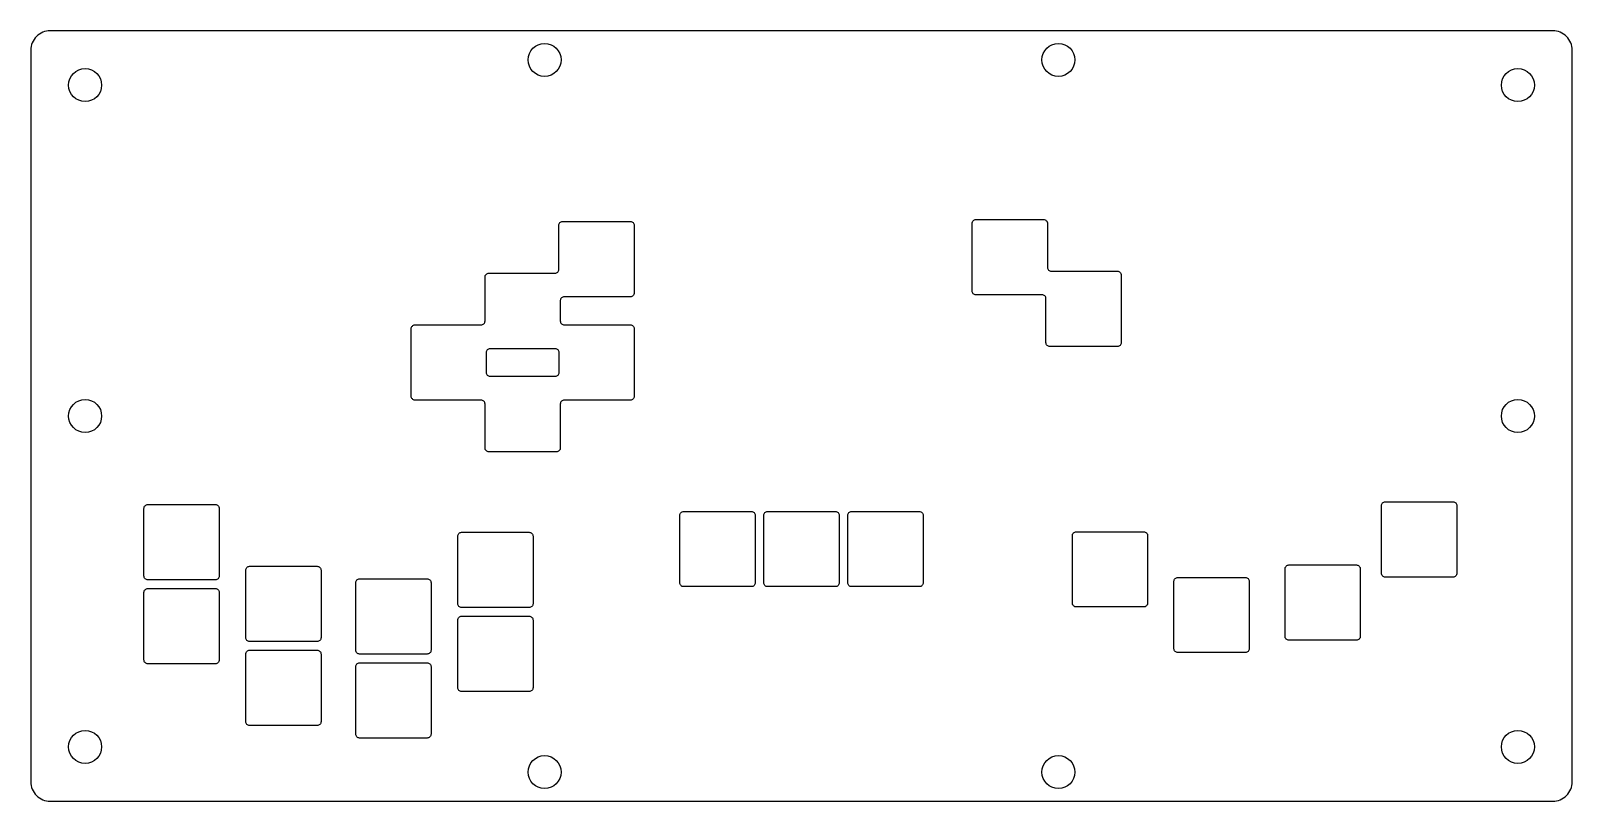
# Model space of a CAD drawing. Header units: millimetres. Extents: x -427 to -30, y 61 to 260.
import ezdxf

# ---------------------------------------------------------------- set-up
doc = ezdxf.new("R2010")
doc.units = ezdxf.units.MM
doc.header["$MEASUREMENT"] = 0

msp = doc.modelspace()

# ---------------------------------------------------------------- linework, layer by layer
for points in [[(-422.2, 61.2), (-35, 61.2, 0.4142135624), (-30, 66.2), (-30, 254.8, 0.4142135624), (-35, 259.8), (-422.2, 259.8, 0.4142135624), (-427.2, 254.8), (-427.2, 66.2, 0.4142135624)], [(-272.727453, 164.592578), (-289.752453, 164.592578, 0.4142135624), (-290.752453, 163.592578), (-290.752453, 152.271578, -0.4142135624), (-291.752453, 151.271578), (-309.152453, 151.271578, -0.4142135624), (-310.152453, 152.271578), (-310.152453, 163.592578, 0.4142135624), (-311.152453, 164.592578), (-328.177453, 164.592578, -0.4142135624), (-329.177453, 165.592578), (-329.177453, 182.992578, -0.4142135624), (-328.177453, 183.992578), (-311.152453, 183.992578, 0.4142135624), (-310.152453, 184.992578), (-310.152453, 196.313578, -0.4142135624), (-309.152453, 197.313578), (-292.127453, 197.313578, 0.4142135624), (-291.127453, 198.313578), (-291.127453, 209.634578, -0.4142135624), (-290.127453, 210.634578), (-272.727453, 210.634578, -0.4142135624), (-271.727453, 209.634578), (-271.727453, 192.234578, -0.4142135624), (-272.727453, 191.234578), (-289.752453, 191.234578, 0.4142135624), (-290.752453, 190.234578), (-290.752453, 184.992578, 0.4142135624), (-289.752453, 183.992578), (-272.727453, 183.992578, -0.4142135624), (-271.727453, 182.992578), (-271.727453, 165.592578, -0.4142135624)], [(-147.194603, 178.421263), (-164.594603, 178.421263, -0.4142135624), (-165.594603, 179.421263), (-165.594603, 190.742263, 0.4142135624), (-166.594603, 191.742263), (-183.619603, 191.742263, -0.4142135624), (-184.619603, 192.742263), (-184.619603, 210.142263, -0.4142135624), (-183.619603, 211.142263), (-166.219603, 211.142263, -0.4142135624), (-165.219603, 210.142263), (-165.219603, 198.821263, 0.4142135624), (-164.219603, 197.821263), (-147.194603, 197.821263, -0.4142135624), (-146.194603, 196.821263), (-146.194603, 179.421263, -0.4142135624)], [(-291.127453, 176.913578), (-291.127453, 171.671578, -0.4142135624), (-292.127453, 170.671578), (-308.777453, 170.671578, -0.4142135624), (-309.777453, 171.671578), (-309.777453, 176.913578, -0.4142135624), (-308.777453, 177.913578), (-292.127453, 177.913578, -0.4142135624)], [(-379.641283, 118.261424), (-397.041283, 118.261424, -0.4142135624), (-398.041283, 119.261424), (-398.041283, 136.661424, -0.4142135624), (-397.041283, 137.661424), (-379.641283, 137.661424, -0.4142135624), (-378.641283, 136.661424), (-378.641283, 119.261424, -0.4142135624)], [(-241.54, 116.50625), (-258.94, 116.50625, -0.4142135624), (-259.94, 117.50625), (-259.94, 134.90625, -0.4142135624), (-258.94, 135.90625), (-241.54, 135.90625, -0.4142135624), (-240.54, 134.90625), (-240.54, 117.50625, -0.4142135624)], [(-219.9, 116.50625), (-237.3, 116.50625, -0.4142135624), (-238.3, 117.50625), (-238.3, 134.90625, -0.4142135624), (-237.3, 135.90625), (-219.9, 135.90625, -0.4142135624), (-218.9, 134.90625), (-218.9, 117.50625, -0.4142135624)], [(-198.26, 116.50625), (-215.66, 116.50625, -0.4142135624), (-216.66, 117.50625), (-216.66, 134.90625, -0.4142135624), (-215.66, 135.90625), (-198.26, 135.90625, -0.4142135624), (-197.26, 134.90625), (-197.26, 117.50625, -0.4142135624)], [(-60.728481, 118.968351), (-78.128481, 118.968351, -0.4142135624), (-79.128481, 119.968351), (-79.128481, 137.368351, -0.4142135624), (-78.128481, 138.368351), (-60.728481, 138.368351, -0.4142135624), (-59.728481, 137.368351), (-59.728481, 119.968351, -0.4142135624)], [(-298.788253, 111.115054), (-316.188253, 111.115054, -0.4142135624), (-317.188253, 112.115054), (-317.188253, 129.515054, -0.4142135624), (-316.188253, 130.515054), (-298.788253, 130.515054, -0.4142135624), (-297.788253, 129.515054), (-297.788253, 112.115054, -0.4142135624)], [(-140.4, 111.2675), (-157.8, 111.2675, -0.4142135624), (-158.8, 112.2675), (-158.8, 129.6675, -0.4142135624), (-157.8, 130.6675), (-140.4, 130.6675, -0.4142135624), (-139.4, 129.6675), (-139.4, 112.2675, -0.4142135624)], [(-353.417169, 102.354988), (-370.817169, 102.354988, -0.4142135624), (-371.817169, 103.354988), (-371.817169, 120.754988, -0.4142135624), (-370.817169, 121.754988), (-353.417169, 121.754988, -0.4142135624), (-352.417169, 120.754988), (-352.417169, 103.354988, -0.4142135624)], [(-85.594945, 102.688868), (-102.994945, 102.688868, -0.4142135624), (-103.994945, 103.688868), (-103.994945, 121.088868, -0.4142135624), (-102.994945, 122.088868), (-85.594945, 122.088868, -0.4142135624), (-84.594945, 121.088868), (-84.594945, 103.688868, -0.4142135624)], [(-379.641283, 96.621424), (-397.041283, 96.621424, -0.4142135624), (-398.041283, 97.621424), (-398.041283, 115.021424, -0.4142135624), (-397.041283, 116.021424), (-379.641283, 116.021424, -0.4142135624), (-378.641283, 115.021424), (-378.641283, 97.621424, -0.4142135624)], [(-325.068452, 99.127595), (-342.468452, 99.127595, -0.4142135624), (-343.468452, 100.127595), (-343.468452, 117.527595, -0.4142135624), (-342.468452, 118.527595), (-325.068452, 118.527595, -0.4142135624), (-324.068452, 117.527595), (-324.068452, 100.127595, -0.4142135624)], [(-114.218213, 99.498028), (-131.618213, 99.498028, -0.4142135624), (-132.618213, 100.498028), (-132.618213, 117.898028, -0.4142135624), (-131.618213, 118.898028), (-114.218213, 118.898028, -0.4142135624), (-113.218213, 117.898028), (-113.218213, 100.498028, -0.4142135624)], [(-298.788253, 89.475054), (-316.188253, 89.475054, -0.4142135624), (-317.188253, 90.475054), (-317.188253, 107.875054, -0.4142135624), (-316.188253, 108.875054), (-298.788253, 108.875054, -0.4142135624), (-297.788253, 107.875054), (-297.788253, 90.475054, -0.4142135624)], [(-353.417169, 80.714988), (-370.817169, 80.714988, -0.4142135624), (-371.817169, 81.714988), (-371.817169, 99.114988, -0.4142135624), (-370.817169, 100.114988), (-353.417169, 100.114988, -0.4142135624), (-352.417169, 99.114988), (-352.417169, 81.714988, -0.4142135624)], [(-325.068452, 77.487595), (-342.468452, 77.487595, -0.4142135624), (-343.468452, 78.487595), (-343.468452, 95.887595, -0.4142135624), (-342.468452, 96.887595), (-325.068452, 96.887595, -0.4142135624), (-324.068452, 95.887595), (-324.068452, 78.487595, -0.4142135624)]]:
    msp.add_lwpolyline(points, format="xyb", close=True)
for centre in [(-294.8, 252.3), (-162.4, 252.3), (-413.2, 245.8), (-44, 245.8), (-413.2, 160.5), (-44, 160.5), (-413.2, 75.2), (-44, 75.2), (-294.8, 68.7), (-162.4, 68.7)]:
    msp.add_circle(centre, 4.25)

doc.saveas('drawing.dxf')
